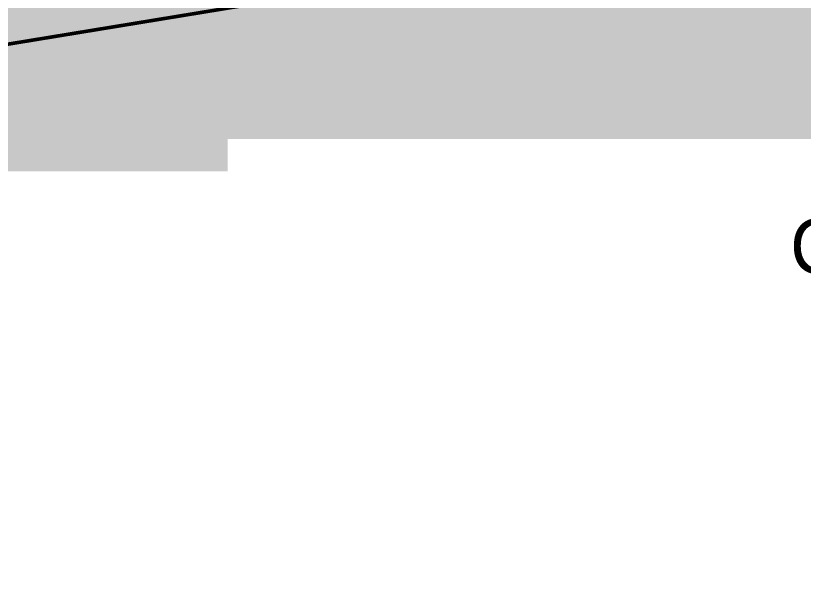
# Model space of a CAD drawing. Header units: metres. Extents: x -58 to 722, y -1100 to 345.
# Drawn here: x 199.001 to 203.379, y -492.688 to -489.548 of the extents above; entities that cross this region are included whole.
import ezdxf

# ---------------------------------------------------------------- set-up
doc = ezdxf.new("R2010")
doc.units = ezdxf.units.M
doc.header["$MEASUREMENT"] = 0
doc.linetypes.add('HIDDEN2', pattern=[0.1875, 0.125, -0.0625])
for name, color, linetype in [('FSR_ARQ_010MUROBAJO', 33, 'Continuous'), ('FSR_ARQ_014TEXTOS', 142, 'Continuous'), ('LOSA', 1, 'Continuous')]:
    doc.layers.add(name, color=color, linetype=linetype)
doc.styles.add('ESPACIOS', font='GOTHIC.TTF')

msp = doc.modelspace()

# ---------------------------------------------------------------- hatches: boundary and pattern name
at = {"layer": 'FSR_ARQ_010MUROBAJO', "ltscale": 0.005}
h = msp.add_hatch(dxfattribs=at)
h.set_pattern_fill('EARTH', color=256, angle=45)
h.set_pattern_definition([(45, (0, 0), (0, 0.3535533905932738), [0.25, -0.25]), (45, (-0.06629126073623884, 0.06629126073623884), (0, 0.3535533905932738), [0.25, -0.25]), (45, (-0.1325825214724777, 0.1325825214724777), (0, 0.3535533905932738), [0.25, -0.25]), (135, (-0.1325825214724776, 0.1767766952966369), (-0.3535533905932737, 2.775557561562891e-17), [0.25, -0.25]), (135, (-0.06629126073623882, 0.2430679560328757), (-0.3535533905932737, 2.775557561562891e-17), [0.25, -0.25]), (135, (0, 0.3093592167691145), (-0.3535533905932737, 2.775557561562891e-17), [0.25, -0.25])])
h.paths.add_polyline_path([(195.8273382492904, -489.4145746559275), (199.1789502034322, -489.4145746559275), (199.1789502034322, -489.2345746559274), (210.0789502034322, -489.2345746559274), (210.0789502034322, -489.4145746559275), (213.3108752591803, -489.4145746559275), (213.3108752591803, -490.4145746559275), (209.0789502034322, -490.4145746559275), (209.0789502034322, -490.2345746559274), (200.1789502034322, -490.2345746559274), (200.1789502034322, -490.4145746559275), (195.8273382492904, -490.4145746559275)])

# ---------------------------------------------------------------- linework, layer by layer
at = {"layer": 'LOSA', "color": 31, "linetype": 'HIDDEN2', "true_color": 0xfecc66, "const_width": 0.02}
msp.add_lwpolyline([(213.3034507933835, -485.8445746559274), (212.0284507933824, -485.8445746559274), (208.7808603723357, -486.5045746559273), (208.2143115404108, -486.9681157414685), (207.2907309222339, -487.3001712901278), (205.8039502034333, -487.6145746559273), (204.0539502034333, -488.2721733052229), (201.4191336267697, -489.194561296809), (200.6228754701028, -489.4333569014548), (198.3045891812078, -489.8135927673318), (196.7108856600219, -490.4931643271331), (195.1215135756795, -491.6781562366145), (194.0357990318527, -491.9707164248061), (193.1818638383504, -492.2388948063785), (192.1083463291559, -492.6777315067932)], dxfattribs=at)

# ---------------------------------------------------------------- texts
at = {"layer": 'FSR_ARQ_014TEXTOS', "insert": (203.3066252445952, -490.6783098703468), "char_height": 0.3038427313939659, "attachment_point": 1, "style": 'ESPACIOS'}
msp.add_mtext_dynamic_manual_height_columns("CORTE Y - Y'", width=6.183967932202235, gutter_width=0.3019217791220061, heights=[0], dxfattribs=at)

doc.saveas('drawing.dxf')
